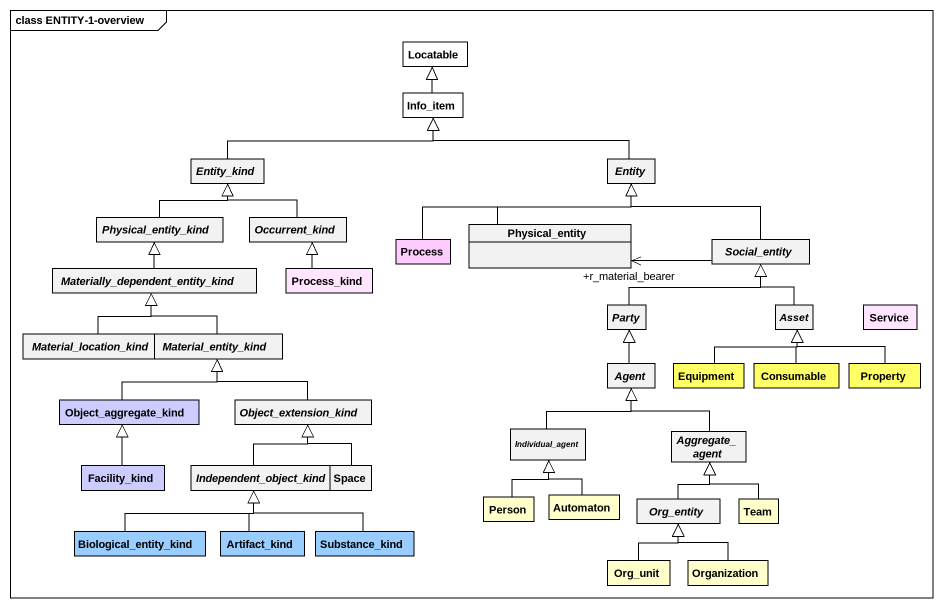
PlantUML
@startuml
mainframe class ENTITY-1-overview
hide circle
hide empty members
class Locatable #FFFFFF
class Info_item #FFFFFF
abstract class Entity_kind #F2F2F2
abstract class "Entity" as Entity_ #F2F2F2
abstract class Physical_entity_kind #F2F2F2
abstract class Occurrent_kind #F2F2F2
class Physical_entity #F2F2F2
abstract class "Materially_dependent_entity_kind" as Materially_dependent_entity #F2F2F2
class Process_kind #FFE5FF
class "Process" as Process_ #FFCCFF
abstract class Social_entity #F2F2F2
abstract class Party #F2F2F2
abstract class Asset #F2F2F2
class Service #FFE5FF
abstract class Material_location_kind #F2F2F2
abstract class Material_entity_kind #F2F2F2
abstract class "Agent" as Agent_ #F2F2F2
class Equipment #FFFF66
class Consumable #FFFF66
class Property #FFFF66
class Object_aggregate_kind #CCCCFF
abstract class Object_extension_kind #F2F2F2
class Facility_kind #CCCCFF
abstract class Independent_object_kind #F2F2F2
class Space #F2F2F2
abstract class Individual_agent #F2F2F2
abstract class Aggregate_agent #F2F2F2
class "Person" as Person_
class Automaton
abstract class Org_entity #F2F2F2
class Team
class Biological_entity_kind #99CCFF
class Artifact_kind #99CCFF
class Substance_kind #99CCFF
class Org_unit
class Organization
Info_item -up-|> Locatable
Entity_kind -right-|> Info_item
Entity_ -left-|> Info_item
Physical_entity_kind -up-|> Entity_kind
Occurrent_kind -up-|> Entity_kind
Physical_entity -up-|> Entity_
Materially_dependent_entity -up-|> Physical_entity_kind
Process_kind -up-|> Occurrent_kind
Process_ -right-|> Entity_
Social_entity -up-|> Entity_
Social_entity -left-> "+r_material_bearer" Physical_entity
Party -right-|> Social_entity
Asset -up-|> Social_entity
Material_location_kind -up-|> Materially_dependent_entity
Material_entity_kind -up-|> Materially_dependent_entity
Agent_ -up-|> Party
Equipment -up-|> Asset
Consumable -up-|> Asset
Property -up-|> Asset
Object_aggregate_kind -up-|> Material_entity_kind
Object_extension_kind -up-|> Material_entity_kind
Facility_kind -up-|> Object_aggregate_kind
Independent_object_kind -up-|> Object_extension_kind
Space -up-|> Object_extension_kind
Individual_agent -up-|> Agent_
Aggregate_agent -up-|> Agent_
Person_ -up-|> Individual_agent
Automaton -up-|> Individual_agent
Org_entity -up-|> Aggregate_agent
Team -up-|> Aggregate_agent
Biological_entity_kind -right-|> Independent_object_kind
Artifact_kind -up-|> Independent_object_kind
Substance_kind -up-|> Independent_object_kind
Org_unit -up-|> Org_entity
Organization -up-|> Org_entity
@enduml
